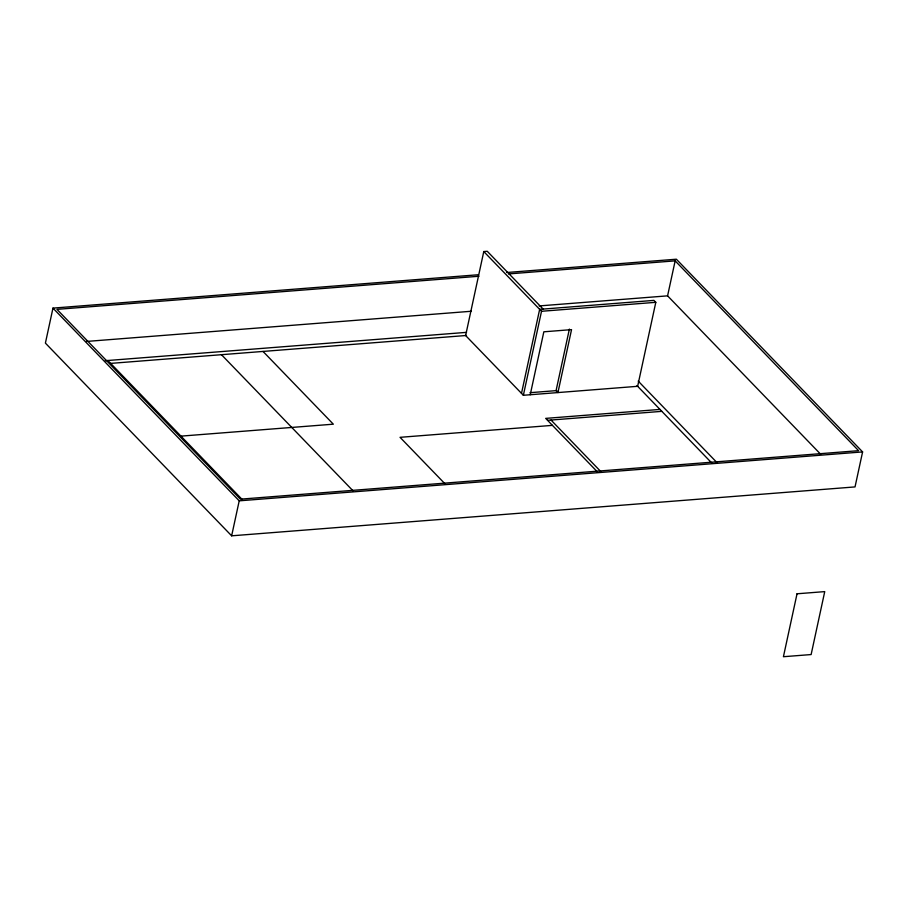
<?xml version="1.0" encoding="UTF-8"?>
<svg xmlns="http://www.w3.org/2000/svg" width="908" height="908" viewBox="0 0 908 908"><rect width="100%" height="100%" fill="white"/><g stroke="black" fill="none" stroke-linecap="round" stroke-linejoin="round"><path stroke-width="1.36" d="M478.448 274.738L52.97 308.118L45.4 343.111L231.642 535.822L855.03 486.915L862.6 451.912L676.358 259.211L506.721 272.514M231.642 535.822L239.213 500.83L52.97 308.118M543.12 309.083L487.244 251.278L483.782 251.55L465.622 335.54L523.36 395.286L637.643 386.309L655.803 302.319L653.942 300.389L539.658 309.356L521.498 393.357M523.36 395.286L541.52 311.285L483.782 251.55M530.227 394.742L543.835 331.806L571.541 329.638L557.932 392.574L556.071 390.644L569.384 329.082M820.628 454.204L667.584 295.849L675.155 260.857L508.605 273.921M478.97 276.248L56.966 309.356L240.416 499.173L858.605 450.674L675.155 260.857M86.09 341.476L471.4 311.251M539.148 305.928L667.584 295.849M541.52 311.285L655.803 302.319M105.249 360.703L466.519 332.362M110.64 363.393L466.485 335.472M529.966 392.687L556.774 390.588M180.953 436.135L333.327 424.184L263.025 351.441M659.98 409.417L545.685 418.384L597.441 471.922M547.547 420.313L661.841 411.347M552.439 425.364L400.053 437.327L445.056 483.885M239.213 500.83L862.6 451.912M638.21 381.11L716.877 462.501M636.939 385.582L711.679 462.91M551.008 420.041L600.903 471.661M221.461 354.699L353.291 491.103M107.848 360.499L242.277 499.593M797.031 593.787L783.422 656.722L811.128 654.555L824.736 591.619L797.031 593.787"/></g></svg>
